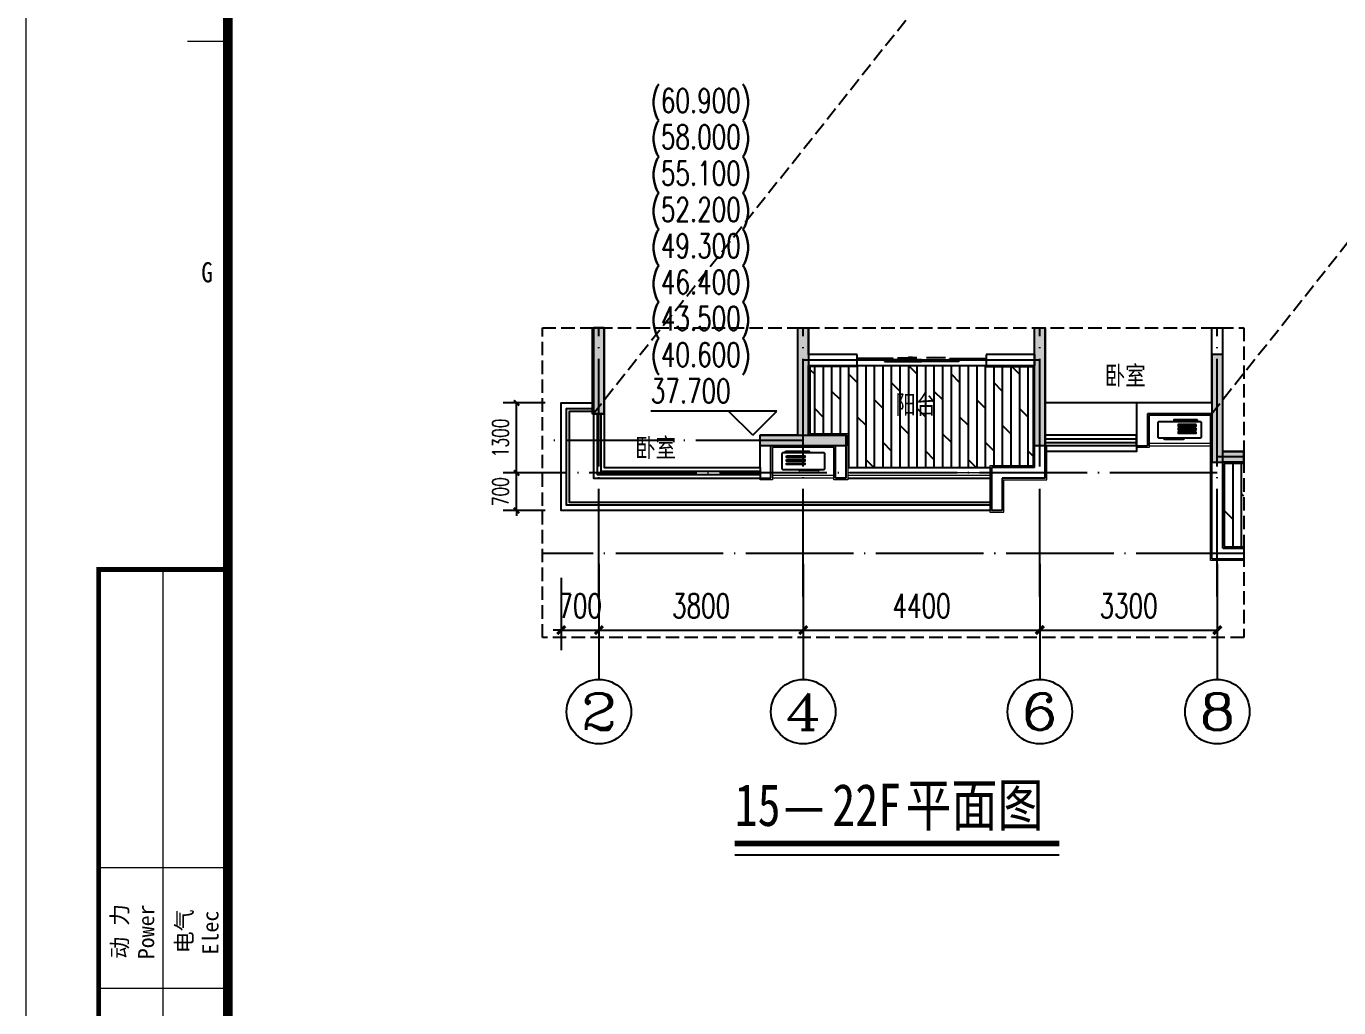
# Model space of a CAD drawing. Extents: x 802298 to 1915382, y -2285475 to -1340051.
# Drawn here: x 1323603 to 1348010, y -2267558 to -2249302 of the extents above; entities that cross this region are included whole.
import ezdxf
from ezdxf.enums import TextEntityAlignment as Align

# ---------------------------------------------------------------- set-up
doc = ezdxf.new("R2010")
doc.units = 0
doc.header["$LTSCALE"] = 1000
doc.header["$MEASUREMENT"] = 0
doc.linetypes.add('DASH', pattern=[0.35, 0.25, -0.1])
doc.linetypes.add('DOTE', pattern=[2.42, 2, -0.2, 0.02, -0.2])
doc.layers.get('0').update_dxf_attribs({"linetype": 'CONTINUOUS'})
doc.layers.get('Defpoints').update_dxf_attribs({"linetype": 'CONTINUOUS'})
for name, color, linetype in [('1', 3, 'CONTINUOUS'), ('8', 8, 'CONTINUOUS'), ('AXIS', 3, 'CONTINUOUS'), ('AXIS_TEXT', 7, 'CONTINUOUS'), ('DIM_SYMB', 3, 'CONTINUOUS'), ('DOTE', 1, 'CONTINUOUS'), ('LM-粗', 255, 'CONTINUOUS'), ('PUB_DIM', 3, 'CONTINUOUS'), ('PUB_TEXT', 7, 'CONTINUOUS'), ('WALL', 9, 'CONTINUOUS'), ('WINDOW', 4, 'CONTINUOUS'), ('修改', 6, 'CONTINUOUS'), ('家具', 33, 'CONTINUOUS'), ('平面填充', 252, 'CONTINUOUS'), ('看线', 5, 'CONTINUOUS'), ('窗檐', 6, 'CONTINUOUS')]:
    doc.layers.add(name, color=color, linetype=linetype)
for name, color, linetype, lineweight in [('保温', 150, 'CONTINUOUS', 9), ('图框', 7, 'CONTINUOUS', 5), ('栏杆百叶', 36, 'CONTINUOUS', 9)]:
    doc.layers.add(name, color=color, linetype=linetype, lineweight=lineweight)
doc.styles.add('_TCH_AXIS', font='COMPLEX', dxfattribs={"bigfont": 'GBCBIG'})
doc.styles.add('_TCH_DIM', font='SIMPLEX', dxfattribs={"bigfont": 'GBCBIG'})
doc.styles.add('COMPLEX', font='COMPLEX')
doc.styles.add('DIM_FONT', font='SIMPLEX', dxfattribs={"width": 0.7, "bigfont": 'GBCBIG'})
doc.styles.add('TKZ1', font='SIMHEI.TTF', dxfattribs={"width": 0.7})
doc.styles.add('图签栏', font='SimSun.ttf')
doc.styles.add('黑体', font='SIMHEI.TTF', dxfattribs={"width": 0.8})
doc.dimstyles.new('DIMN', dxfattribs={"dimtxt": 300, "dimasz": 100, "dimexe": 250, "dimexo": 300, "dimgap": 150, "dimtad": 1, "dimdec": 0, "dimzin": 0, "dimdsep": 46, "dimtxsty": 'DIM_FONT', "dimblk": 'ARCHTICK', "dimcen": 0.09, "dimclrt": 7, "dimazin": 2, "dimtfac": 1, "dimtdec": 0, "dimtix": 1, "dimtmove": 2, "dimatfit": 3, "dimfxl": 0, "dimtolj": 1, "dimtzin": 0, "dimarcsym": 0})
doc.dimstyles.new('DIMN150', dxfattribs={"dimscale": 1.5, "dimtxt": 300, "dimasz": 100, "dimexe": 250, "dimexo": 300, "dimgap": 150, "dimtad": 1, "dimdec": 0, "dimzin": 0, "dimdsep": 46, "dimtxsty": 'DIM_FONT', "dimblk": 'ARCHTICK', "dimcen": 0.09, "dimclrt": 7, "dimazin": 2, "dimtfac": 1, "dimtdec": 0, "dimtix": 1, "dimtmove": 2, "dimatfit": 3, "dimfxl": 0, "dimtolj": 1, "dimtzin": 0, "dimarcsym": 0})

# ---------------------------------------------------------------- blocks, each defined once
blk = doc.blocks.new('A$C4EB5717C')
at = {"layer": '家具', "color": 8}
for p, q in [((520, 110), (520, 120)), ((883, 100), (530, 100)), ((893, 120), (893, 110))]:
    blk.add_line(p, q, dxfattribs=at)
at = {"layer": '家具'}
blk.add_lwpolyline([(220, 120), (980, 120, 0.414214), (1000, 140), (1000, 410, 0.414214), (980, 430), (220, 430, 0.414214), (200, 410), (200, 140, 0.414214)], format="xyb", close=True, dxfattribs=at)
at = {"layer": '家具', "color": 8}
for points in [[(269, 459), (709, 459), (709, 444), (269, 444)], [(290, 372), (626, 372), (626, 343), (290, 343)], [(290, 306), (626, 306), (626, 277), (290, 277)], [(290, 240), (626, 240), (626, 211), (290, 211)]]:
    blk.add_lwpolyline(points, close=True, dxfattribs=at)
for centre, start, end in [((530, 110), 180, 270), ((883, 110), 270, 0)]:
    blk.add_arc(centre, 10, start, end, dxfattribs=at)
blk = doc.blocks.new('图框')
at = {"layer": '图框'}
for p, q in [((-126000, 0), (-126000, 88994)), ((-123004, 35897), (-122254, 35897)), ((-124652, 26069), (-122254, 26069)), ((-124652, 26069), (-122254, 26069)), ((-123453, 2697), (-123453, 26069)), ((-124652, 20526), (-122254, 20526)), ((-124652, 18278), (-122254, 18278))]:
    blk.add_line(p, q, dxfattribs=at)
at = {"layer": '图框', "const_width": 180}
blk.add_lwpolyline([(-1498, 87496), (-122254, 87496), (-122254, 1498), (-1498, 1498)], close=True, dxfattribs=at)
at = {"layer": '图框', "const_width": 89.9}
blk.add_lwpolyline([(-122254, 1498), (-124652, 1498), (-124652, 26069), (-122254, 26069)], dxfattribs=at)
at = {"layer": '1', "style": '图签栏'}
for s, p in [('动 力', (-124268, 19338)), ('电气', (-123069, 19338))]:
    blk.add_text(s, height=299.6, rotation=90, dxfattribs=at).set_placement(p, align=Align.MIDDLE)
for s, p in [('Power', (-123621, 18819)), ('Elec', (-122426, 18906))]:
    blk.add_text(s, height=299.6, rotation=90, dxfattribs=at).set_placement(p)
at = {"layer": '图框', "style": 'TKZ1', "width": 0.85}
blk.add_text('G', height=375, dxfattribs=at).set_placement((-122637, 31597), align=Align.MIDDLE)
blk = doc.blocks.new('_ArchTick')
at = {"color": 0, "linetype": 'ByBlock', "const_width": 0.4}
blk.add_lwpolyline([(-0.5, -0.5), (0.5, 0.5)], dxfattribs=at)
blk = doc.blocks.new('*D184')
at = {"layer": 'Defpoints', "color": 0}
for p in [(1332720, -2257609), (1333552, -2257609), (1333552, -2258309)]:
    blk.add_point(p, dxfattribs=at)
at = {"layer": 'PUB_DIM', "color": 0, "lineweight": -2}
for p, q in [((1333252, -2257609), (1332470, -2257609)), ((1332720, -2257609), (1332720, -2257509)), ((1332720, -2258309), (1332720, -2257609)), ((1333252, -2258309), (1332470, -2258309)), ((1332720, -2258309), (1332720, -2258409))]:
    blk.add_line(p, q, dxfattribs=at)
at = {"layer": 'PUB_DIM', "color": 0, "lineweight": -2, "xscale": 100, "yscale": 100, "zscale": 100}
for p, rotation in [((1332720, -2257609), 270), ((1332720, -2258309), 90)]:
    blk.add_blockref('_ArchTick', p, dxfattribs=dict(at, rotation=rotation))
at = {"layer": 'PUB_DIM', "color": 7, "insert": (1332420, -2257959), "char_height": 300, "attachment_point": 5, "rotation": 90, "style": 'DIM_FONT'}
blk.add_mtext('\\A1;700', dxfattribs=at)
blk = doc.blocks.new('*D185')
at = {"layer": 'Defpoints', "color": 0}
for p in [(1332720, -2256309), (1333552, -2256309), (1333552, -2257609)]:
    blk.add_point(p, dxfattribs=at)
at = {"layer": 'PUB_DIM', "color": 0, "lineweight": -2}
for p, q in [((1333252, -2256309), (1332470, -2256309)), ((1332720, -2257609), (1332720, -2256309)), ((1333252, -2257609), (1332470, -2257609))]:
    blk.add_line(p, q, dxfattribs=at)
at = {"layer": 'PUB_DIM', "color": 0, "lineweight": -2, "xscale": 100, "yscale": 100, "zscale": 100}
for p, rotation in [((1332720, -2256309), 90), ((1332720, -2257609), 270)]:
    blk.add_blockref('_ArchTick', p, dxfattribs=dict(at, rotation=rotation))
at = {"layer": 'PUB_DIM', "color": 7, "insert": (1332420, -2256959), "char_height": 300, "attachment_point": 5, "rotation": 90, "style": 'DIM_FONT'}
blk.add_mtext('\\A1;1300', dxfattribs=at)
blk = doc.blocks.new('*D186')
at = {"layer": 'AXIS', "color": 0, "lineweight": -2}
for p, q in [((1342452, -2259559), (1342452, -2260908)), ((1345752, -2259559), (1345752, -2260908)), ((1342452, -2260533), (1345752, -2260533))]:
    blk.add_line(p, q, dxfattribs=at)
at = {"layer": 'Defpoints', "color": 0}
for p in [(1342452, -2259109), (1345752, -2259109), (1345752, -2260533)]:
    blk.add_point(p, dxfattribs=at)
at = {"layer": 'AXIS', "color": 0, "lineweight": -2, "xscale": 150, "yscale": 150, "zscale": 150, "rotation": 180}
blk.add_blockref('_ArchTick', (1342452, -2260533), dxfattribs=at)
at = {"layer": 'AXIS', "color": 0, "lineweight": -2, "xscale": 150, "yscale": 150, "zscale": 150}
blk.add_blockref('_ArchTick', (1345752, -2260533), dxfattribs=at)
at = {"layer": 'AXIS', "color": 7, "insert": (1344102, -2260083), "char_height": 450, "attachment_point": 5, "style": 'DIM_FONT'}
blk.add_mtext('\\A1;3300', dxfattribs=at)
blk = doc.blocks.new('*D187')
at = {"layer": 'AXIS', "color": 0, "lineweight": -2}
for p, q in [((1338052, -2259559), (1338052, -2260908)), ((1342452, -2259559), (1342452, -2260908)), ((1338052, -2260533), (1342452, -2260533))]:
    blk.add_line(p, q, dxfattribs=at)
at = {"layer": 'Defpoints', "color": 0}
for p in [(1338052, -2259109), (1342452, -2259109), (1342452, -2260533)]:
    blk.add_point(p, dxfattribs=at)
at = {"layer": 'AXIS', "color": 0, "lineweight": -2, "xscale": 150, "yscale": 150, "zscale": 150, "rotation": 180}
blk.add_blockref('_ArchTick', (1338052, -2260533), dxfattribs=at)
at = {"layer": 'AXIS', "color": 0, "lineweight": -2, "xscale": 150, "yscale": 150, "zscale": 150}
blk.add_blockref('_ArchTick', (1342452, -2260533), dxfattribs=at)
at = {"layer": 'AXIS', "color": 7, "insert": (1340252, -2260083), "char_height": 450, "attachment_point": 5, "style": 'DIM_FONT'}
blk.add_mtext('\\A1;4400', dxfattribs=at)
blk = doc.blocks.new('*D188')
at = {"layer": 'AXIS', "color": 0, "lineweight": -2}
for p, q in [((1334252, -2259559), (1334252, -2260908)), ((1338052, -2259559), (1338052, -2260908)), ((1334252, -2260533), (1338052, -2260533))]:
    blk.add_line(p, q, dxfattribs=at)
at = {"layer": 'Defpoints', "color": 0}
for p in [(1334252, -2259109), (1338052, -2259109), (1338052, -2260533)]:
    blk.add_point(p, dxfattribs=at)
at = {"layer": 'AXIS', "color": 0, "lineweight": -2, "xscale": 150, "yscale": 150, "zscale": 150, "rotation": 180}
blk.add_blockref('_ArchTick', (1334252, -2260533), dxfattribs=at)
at = {"layer": 'AXIS', "color": 0, "lineweight": -2, "xscale": 150, "yscale": 150, "zscale": 150}
blk.add_blockref('_ArchTick', (1338052, -2260533), dxfattribs=at)
at = {"layer": 'AXIS', "color": 7, "insert": (1336152, -2260083), "char_height": 450, "attachment_point": 5, "style": 'DIM_FONT'}
blk.add_mtext('\\A1;3800', dxfattribs=at)
blk = doc.blocks.new('*D189')
at = {"layer": 'AXIS', "color": 0, "lineweight": -2}
for p, q in [((1333552, -2259559), (1333552, -2260908)), ((1334252, -2259559), (1334252, -2260908)), ((1333552, -2260533), (1333402, -2260533)), ((1333552, -2260533), (1334252, -2260533)), ((1334252, -2260533), (1334402, -2260533))]:
    blk.add_line(p, q, dxfattribs=at)
at = {"layer": 'Defpoints', "color": 0}
for p in [(1333552, -2259109), (1334252, -2259109), (1334252, -2260533)]:
    blk.add_point(p, dxfattribs=at)
at = {"layer": 'AXIS', "color": 0, "lineweight": -2, "xscale": 150, "yscale": 150, "zscale": 150}
blk.add_blockref('_ArchTick', (1333552, -2260533), dxfattribs=at)
at = {"layer": 'AXIS', "color": 0, "lineweight": -2, "xscale": 150, "yscale": 150, "zscale": 150, "rotation": 180}
blk.add_blockref('_ArchTick', (1334252, -2260533), dxfattribs=at)
at = {"layer": 'AXIS', "color": 7, "insert": (1333902, -2260083), "char_height": 450, "attachment_point": 5, "style": 'DIM_FONT'}
blk.add_mtext('\\A1;700', dxfattribs=at)
blk = doc.blocks.new('$DorLib2D$00000138')
at = {"color": 0, "linetype": 'Continuous'}
for p, q in [((-0.288, 0), (-0.288, 0.154)), ((-0.288, 0.154), (0, 0.154)), ((0, 0.154), (0, 0)), ((0.288, 0.154), (0, 0.154)), ((0.288, 0), (0.288, 0.154)), ((-0.5, -0.14), (-0.5, 0)), ((-0.5, 0), (-0.219, 0)), ((0, 0), (-0.288, 0)), ((-0.219, 0), (-0.219, -0.14)), ((0, 0), (0.288, 0)), ((0.219, 0), (0.219, -0.14)), ((0.5, 0), (0.219, 0)), ((0.5, 0), (0.5, -0.195)), ((0.5, -0.14), (0.5, 0)), ((-0.219, -0.14), (-0.5, -0.14)), ((-0.186, -0.186), (-0.037, -0.186)), ((-0.037, -0.186), (-0.102, -0.258)), ((-0.102, -0.258), (-0.102, -0.186)), ((0.186, -0.186), (0.037, -0.186)), ((0.037, -0.186), (0.102, -0.258)), ((0.102, -0.258), (0.102, -0.186)), ((0.219, -0.14), (0.5, -0.14))]:
    blk.add_line(p, q, dxfattribs=at)
blk = doc.blocks.new('$TCHSYS$WIN2D')
for p, q in [((-0.5, 0.5), (0.5, 0.5)), ((-0.5, 0.5), (-0.5, -0.5)), ((0.5, 0.5), (0.5, -0.5)), ((0.5, 0.167), (-0.5, 0.167)), ((0.5, -0.167), (-0.5, -0.167)), ((-0.5, -0.5), (0.5, -0.5))]:
    blk.add_line(p, q)
blk = doc.blocks.new('_AXISO')
blk.add_circle((0, 0), 0.5)
at = {"layer": 'AXIS_TEXT', "style": 'COMPLEX', "width": 1.041667}
blk.add_attdef('A', text='', height=0.56, dxfattribs=at).set_placement((-0.25, -0.28), (0.25, -0.28), align=Align.FIT)

msp = doc.modelspace()

# ---------------------------------------------------------------- hatches: boundary and pattern name
at = {"ltscale": 0.5}
msp.add_hatch(color=8, dxfattribs=at).paths.add_polyline_path([(1342352, -2255409), (1342352, -2255609)])
at = {"layer": 'LM-粗', "ltscale": 0.5}
msp.add_hatch(color=8, dxfattribs=at).paths.add_polyline_path([(1338852, -2257109), (1337252, -2257109), (1337252, -2256909), (1338852, -2256909)])
at = {"layer": '修改'}
msp.add_hatch(color=8, dxfattribs=at).paths.add_polyline_path([(1346244.5, -2257409), (1345852, -2257409), (1345852, -2257209), (1346244.5, -2257209)])
at = {"layer": '平面填充'}
h = msp.add_hatch(dxfattribs=at)
h.set_pattern_fill('DOLMIT', color=256, scale=200, angle=90, style=0)
h.set_pattern_definition([(90, (-461622.77, -809578.89), (-158.748412, 1e-14), []), (135, (-461622.77, -809578.9), (-317.49661, -317.49661), [224.50425, -449.008])])
h.paths.add_polyline_path([(1339702.2, -2256650), (1340592.2, -2256650), (1340592.2, -2256062.7), (1339702.2, -2256062.7)], flags=24)
h.paths.add_polyline_path([(1338882, -2256879), (1338882, -2257509), (1341522, -2257509), (1341522, -2257479), (1342322, -2257479), (1342322, -2255639), (1341452, -2255639), (1341452, -2255609), (1339052, -2255609), (1339052, -2255639), (1338182, -2255639), (1338182, -2256879)])
h = msp.add_hatch(dxfattribs=at)
h.set_pattern_fill('DOLMIT', color=256, scale=200, angle=90, style=0)
h.set_pattern_definition([(90, (-461622.77, -809578.89), (-158.748412, 1e-14), []), (135, (-461622.77, -809578.9), (-317.49661, -317.49661), [224.50425, -449.008])])
h.paths.add_polyline_path([(1346244.5, -2258979), (1346244.5, -2257439), (1345882, -2257439), (1345882, -2258979)])

# ---------------------------------------------------------------- linework, layer by layer
at = {"layer": '8', "linetype": 'DASH'}
for p, q in [((1347790.5, -2239326.4), (1334152, -2256509)), ((1359290.5, -2239326.4), (1345652, -2256509))]:
    msp.add_line(p, q, dxfattribs=at)
msp.add_lwpolyline([(1333202.4, -2254909), (1346244.5, -2254909), (1346244.5, -2260671.5), (1333202.4, -2260671.5)], close=True, dxfattribs=at)
at = {"layer": 'AXIS'}
for p, q in [((1337563.1, -2256459), (1335215.6, -2256459)), ((1337113.1, -2256909), (1336663.1, -2256459)), ((1337113.1, -2256909), (1337563.1, -2256459)), ((1334252, -2259299.3), (1334252, -2261451.6)), ((1338052, -2259299.3), (1338052, -2261451.6)), ((1342452, -2259299.3), (1342452, -2261451.6)), ((1345752, -2259299.3), (1345752, -2261451.6))]:
    msp.add_line(p, q, dxfattribs=at)
at = {"layer": 'DIM_SYMB', "const_width": 105}
msp.add_lwpolyline([(1336777, -2264502.3), (1342812.9, -2264502.3)], dxfattribs=at)
at = {"layer": 'DIM_SYMB'}
msp.add_lwpolyline([(1336777, -2264712.3), (1342812.9, -2264712.3)], dxfattribs=at)
at = {"layer": 'DOTE', "linetype": 'DOTE'}
for p, q in [((1334252, -2259909), (1334252, -2254909)), ((1338052, -2259909), (1338052, -2254909)), ((1342452, -2259909), (1342452, -2254909)), ((1345752, -2259909), (1345752, -2254909)), ((1338052, -2255509), (1342452, -2255509)), ((1338052, -2257009), (1333202.4, -2257009)), ((1346244.5, -2257309), (1345752, -2257309)), ((1345752, -2257609), (1333202.4, -2257609)), ((1346244.5, -2259109), (1333202.4, -2259109))]:
    msp.add_line(p, q, dxfattribs=at)
at = {"layer": 'LM-粗', "color": 8, "ltscale": 0.5}
for points in [[(1334152, -2254909), (1334352, -2254909), (1334352, -2256509), (1334352, -2256509), (1334352, -2256509), (1334152, -2256509)], [(1342352, -2254909), (1342552, -2254909), (1342552, -2257109), (1342552, -2257109), (1342552, -2257109), (1342552, -2257109), (1342552, -2257109), (1342352, -2257109), (1342352, -2254909)], [(1342352, -2255409), (1342352, -2255409), (1342352, -2255609), (1342352, -2255609)], [(1345852, -2255409), (1345652, -2255409), (1345652, -2257409), (1346244.5, -2257409), (1346244.5, -2257209), (1345852, -2257209)], [(1338852, -2257109), (1337252, -2257109), (1337252, -2256909), (1338852, -2256909)], [(1346244.5, -2257409), (1345852, -2257409), (1345852, -2257209), (1346244.5, -2257209)]]:
    msp.add_lwpolyline(points, close=True, dxfattribs=at)
msp.add_lwpolyline([(1337952, -2254909), (1338152, -2254909), (1338152, -2256909), (1338852, -2256909), (1338852, -2257109), (1337252, -2257109), (1337252, -2256909), (1337952, -2256909), (1337952, -2254909)], dxfattribs=at)
at = {"layer": 'LM-粗'}
msp.add_lwpolyline([(1341522, -2258309), (1333552, -2258309), (1333552, -2256309), (1334122, -2256309)], dxfattribs=at)
at = {"layer": 'LM-粗', "color": 8, "ltscale": 0.5}
for points in [[(1334152, -2254909, 0), (1334352, -2254909, 0), (1334152, -2256509, 0), (1334352, -2256509, 0)], [(1338152, -2254909), (1338152, -2257109), (1337952, -2254909), (1337952, -2257109)], [(1342352, -2254909), (1342352, -2257109), (1342552, -2254909), (1342552, -2257109)], [(1338152, -2255409), (1338152, -2255609), (1338152, -2255409), (1338152, -2255609)], [(1345652, -2255409), (1345652, -2257409), (1345852, -2255409), (1345852, -2257409)]]:
    msp.add_solid(points, dxfattribs=at)
at = {"layer": 'WALL'}
for p, q in [((1334152, -2254909), (1334152, -2256509)), ((1334352, -2254909), (1334152, -2254909)), ((1334352, -2256509), (1334352, -2254909)), ((1337952, -2255509), (1337952, -2254909)), ((1337952, -2254909), (1338152, -2254909)), ((1338152, -2255409), (1338152, -2254909)), ((1342352, -2255409), (1342352, -2254909)), ((1342352, -2254909), (1342552, -2254909)), ((1342552, -2255509), (1342552, -2254909)), ((1345652, -2256309), (1345652, -2254909)), ((1345652, -2254909), (1345852, -2254909)), ((1345852, -2256409), (1345852, -2254909)), ((1339052, -2255409), (1338152, -2255409)), ((1339052, -2255609), (1339052, -2255409)), ((1342352, -2255409), (1341452, -2255409)), ((1341452, -2255409), (1341452, -2255609)), ((1337952, -2256909), (1337952, -2255509)), ((1338152, -2255609), (1339052, -2255609)), ((1338152, -2256909), (1338152, -2255609)), ((1341452, -2255609), (1342352, -2255609)), ((1342352, -2257509), (1342352, -2255609)), ((1342552, -2257709), (1342552, -2255509)), ((1344252, -2256309), (1344252, -2256409)), ((1344452, -2256309), (1344252, -2256309)), ((1344252, -2256409), (1344252, -2256909)), ((1345652, -2256309), (1344452, -2256309)), ((1344452, -2256309), (1344452, -2256309)), ((1345852, -2257209), (1345852, -2256409)), ((1334152, -2256509), (1334352, -2256509)), ((1345652, -2256509), (1344452, -2256509)), ((1344452, -2256509), (1344452, -2257109)), ((1345652, -2257309), (1345652, -2256509)), ((1337252, -2257509), (1337252, -2256909)), ((1337952, -2256909), (1337252, -2256909)), ((1338852, -2256909), (1338152, -2256909)), ((1338852, -2257709), (1338852, -2256909)), ((1342552, -2257109), (1342552, -2256909)), ((1344252, -2256909), (1344252, -2257109)), ((1337452, -2257709), (1337452, -2257109)), ((1338052, -2257109), (1337452, -2257109)), ((1338652, -2257109), (1338052, -2257109)), ((1338652, -2257509), (1338652, -2257109)), ((1344252, -2257109), (1344452, -2257109)), ((1345652, -2259109), (1345652, -2257309)), ((1346244.5, -2257209), (1345852, -2257209)), ((1346244.5, -2257409), (1345852, -2257409)), ((1345852, -2259009), (1345852, -2257409)), ((1346244.5, -2257409), (1346244.5, -2257209)), ((1337252, -2257509), (1337252, -2257709)), ((1338652, -2257509), (1338652, -2257509)), ((1338652, -2257709), (1338652, -2257509)), ((1342352, -2257509), (1341552, -2257509)), ((1341552, -2257509), (1341552, -2258309)), ((1337252, -2257709), (1337452, -2257709)), ((1338852, -2257709), (1338652, -2257709)), ((1342552, -2257709), (1341752, -2257709)), ((1341752, -2257709), (1341752, -2258309)), ((1341752, -2258309), (1341552, -2258309)), ((1345652, -2259209), (1345652, -2259109)), ((1345852, -2259009), (1346244.5, -2259009)), ((1346244.5, -2259009), (1346244.5, -2259209)), ((1345652, -2259209), (1345852, -2259209)), ((1345852, -2259209), (1345852, -2259209)), ((1345852, -2259209), (1346244.5, -2259209))]:
    msp.add_line(p, q, dxfattribs=at)
at = {"layer": 'WINDOW', "color": 4}
msp.add_line((1339052, -2255609), (1341452, -2255609), dxfattribs=at)
at = {"layer": 'WINDOW'}
for points in [[(1341522, -2258209), (1333652, -2258209), (1333652, -2256409), (1334122, -2256409)], [(1341522, -2258159), (1333702, -2258159), (1333702, -2256459), (1334122, -2256459)], [(1334152, -2256509), (1334152, -2257709), (1337252, -2257709)], [(1334218.7, -2256509), (1334218.7, -2257642.4), (1337252, -2257642.4)], [(1334285.3, -2256509), (1334285.3, -2257575.7), (1337252, -2257575.7)], [(1334352, -2256509), (1334352, -2257509), (1337252, -2257509)]]:
    msp.add_lwpolyline(points, dxfattribs=at)
at = {"layer": '保温', "ltscale": 0.5}
for points in [[(1334122, -2254909), (1334122, -2256509), (1334152, -2256509)], [(1339052, -2255609), (1339052, -2255639), (1338182, -2255639), (1338182, -2256879), (1338882, -2256879), (1338882, -2257739), (1338622, -2257739), (1338622, -2257139), (1337482, -2257139), (1337482, -2257739), (1337252, -2257739), (1337252, -2257709)], [(1341452, -2255609), (1341452, -2255639), (1342322, -2255639), (1342322, -2257479), (1341522, -2257479), (1341522, -2258339), (1341782, -2258339), (1341782, -2257739), (1342582, -2257739), (1342582, -2257109), (1342552, -2257109)], [(1346244.5, -2259239), (1345622, -2259239), (1345622, -2256539), (1344482, -2256539), (1344482, -2257139), (1344252, -2257139), (1344252, -2257109)], [(1346244.5, -2257439), (1345882, -2257439), (1345882, -2258979), (1346244.5, -2258979)]]:
    msp.add_lwpolyline(points, dxfattribs=at)
at = {"layer": '栏杆百叶'}
for p, q in [((1344482, -2257059), (1345622, -2257059)), ((1344482, -2257109), (1345622, -2257109)), ((1338622, -2257659), (1337482, -2257659)), ((1341522, -2257609), (1338882, -2257609)), ((1341522, -2257659), (1338882, -2257659)), ((1338622, -2257709), (1337482, -2257709))]:
    msp.add_line(p, q, dxfattribs=at)
at = {"layer": '看线'}
for p, q in [((1344252, -2256309), (1342552, -2256309)), ((1338882, -2257509), (1341522, -2257509)), ((1338882, -2257709), (1341522, -2257709))]:
    msp.add_line(p, q, dxfattribs=at)
at = {"layer": '窗檐', "ltscale": 0.5}
msp.add_lwpolyline([(1344252, -2257109), (1344252, -2257209), (1342582, -2257209)], dxfattribs=at)

# ---------------------------------------------------------------- block references
at = {"layer": 'AXIS'}
ref = msp.add_blockref('_AXISO', (1334252, -2262051.6), dxfattribs=dict(at, xscale=1200, yscale=1200, zscale=1200))
ref.add_attrib('A', '2', dxfattribs={"layer": 'AXIS_TEXT', "height": 678.8, "style": '_TCH_AXIS', "width": 1.5}).set_placement((1333912.6, -2262391), (1334591.4, -2262391), align=Align.FIT)
ref = msp.add_blockref('_AXISO', (1338052, -2262051.6), dxfattribs=dict(at, xscale=1200, yscale=1200, zscale=1200))
ref.add_attrib('A', '4', dxfattribs={"layer": 'AXIS_TEXT', "height": 678.8, "style": '_TCH_AXIS', "width": 1.3125}).set_placement((1337712.6, -2262391), (1338391.4, -2262391), align=Align.FIT)
ref = msp.add_blockref('_AXISO', (1342452, -2262051.6), dxfattribs=dict(at, xscale=1200, yscale=1200, zscale=1200))
ref.add_attrib('A', '6', dxfattribs={"layer": 'AXIS_TEXT', "height": 678.8, "style": '_TCH_AXIS', "width": 1.5}).set_placement((1342112.6, -2262391), (1342791.4, -2262391), align=Align.FIT)
ref = msp.add_blockref('_AXISO', (1345752, -2262051.6), dxfattribs=dict(at, xscale=1200, yscale=1200, zscale=1200))
ref.add_attrib('A', '8', dxfattribs={"layer": 'AXIS_TEXT', "height": 678.8, "style": '_TCH_AXIS', "width": 1.5}).set_placement((1345412.6, -2262391), (1346091.4, -2262391), align=Align.FIT)
at = {"layer": 'WINDOW', "color": 4, "yscale": -200}
for name, p, xscale, zscale, rotation in [('$DorLib2D$00000138', (1340252, -2255509), 2400, 2400, 1.21274665660019e-11), ('$TCHSYS$WIN2D', (1343402, -2257009), -1700, -1700, 359.9999999985326)]:
    msp.add_blockref(name, p, dxfattribs=dict(at, xscale=xscale, zscale=zscale, rotation=rotation))
at = {"layer": '图框'}
msp.add_blockref('图框', (1449602.6, -2285474.5), dxfattribs=at)
at = {"layer": '家具', "xscale": -1}
msp.add_blockref('A$C4EB5717C', (1345651, -2257084.4), dxfattribs=at)
at = {"layer": '家具'}
msp.add_blockref('A$C4EB5717C', (1337453, -2257666), dxfattribs=at)

# ---------------------------------------------------------------- texts
at = {"layer": 'PUB_TEXT'}
for s, height, style, width, p in [('(60.900)', 446.25, '_TCH_DIM', 0.705882, (1335215.6, -2250909)), ('(58.000)', 446.25, '_TCH_DIM', 0.705882, (1335215.6, -2251584)), ('(55.100)', 446.25, '_TCH_DIM', 0.705882, (1335215.6, -2252259)), ('(52.200)', 446.25, '_TCH_DIM', 0.705882, (1335215.6, -2252934)), ('(49.300)', 446.25, '_TCH_DIM', 0.705882, (1335215.6, -2253609)), ('(46.400)', 446.25, '_TCH_DIM', 0.705882, (1335215.6, -2254284)), ('(43.500)', 446.25, '_TCH_DIM', 0.705882, (1335215.6, -2254959)), ('(40.600)', 446.25, '_TCH_DIM', 0.705882, (1335215.6, -2255634)), ('37.700', 446.25, '_TCH_DIM', 0.705882, (1335215.6, -2256309)), ('15', 784.18, '黑体', 0.8, (1336777, -2264177.1)), ('22F', 784.18, '黑体', 0.8, (1338591.7, -2264177.1)), ('平面图', 784.18, '黑体', 0.8, (1339952.7, -2264177.1)), ('—', 784.2, '黑体', 0.8, (1337684.3, -2264177.1))]:
    msp.add_text(s, height=height, dxfattribs=dict(at, style=style, width=width)).set_placement(p)
at = {"layer": 'PUB_TEXT', "style": '黑体', "width": 0.8}
for s, p in [('卧室', (1344038.2, -2255972.5, 0)), ('阳台', (1340147.2, -2256511.4)), ('卧室', (1335304.7, -2257316.7))]:
    msp.add_text(s, height=350, dxfattribs=at).set_placement(p, align=Align.CENTER)

# ---------------------------------------------------------------- dimensions: what is measured, and where the dimension line sits
at = {"layer": 'AXIS'}
for p1, p2, picture, middle in [((1333552, -2259109), (1334252, -2259109), '*D189', (1333902, -2260082.5)), ((1334252, -2259109), (1338052, -2259109), '*D188', (1336152, -2260082.5)), ((1338052, -2259109), (1342452, -2259109), '*D187', (1340252, -2260082.5)), ((1342452, -2259109), (1345752, -2259109), '*D186', (1344102, -2260082.5))]:
    dim = msp.add_aligned_dim(p1=p1, p2=p2, distance=-1423.5, dimstyle='DIMN150', dxfattribs=at)
    dim.commit()
    dim.dimension.update_dxf_attribs({"geometry": picture, "text_midpoint": middle})
at = {"layer": 'PUB_DIM'}
for p1, p2, picture, middle in [((1333552, -2257609), (1333552, -2256309), '*D185', (1332419.7, -2256959)), ((1333552, -2258309), (1333552, -2257609), '*D184', (1332419.7, -2257959))]:
    dim = msp.add_aligned_dim(p1=p1, p2=p2, distance=832.3, dimstyle='DIMN', dxfattribs=at)
    dim.commit()
    dim.dimension.update_dxf_attribs({"geometry": picture, "text_midpoint": middle})

doc.saveas('drawing.dxf')
